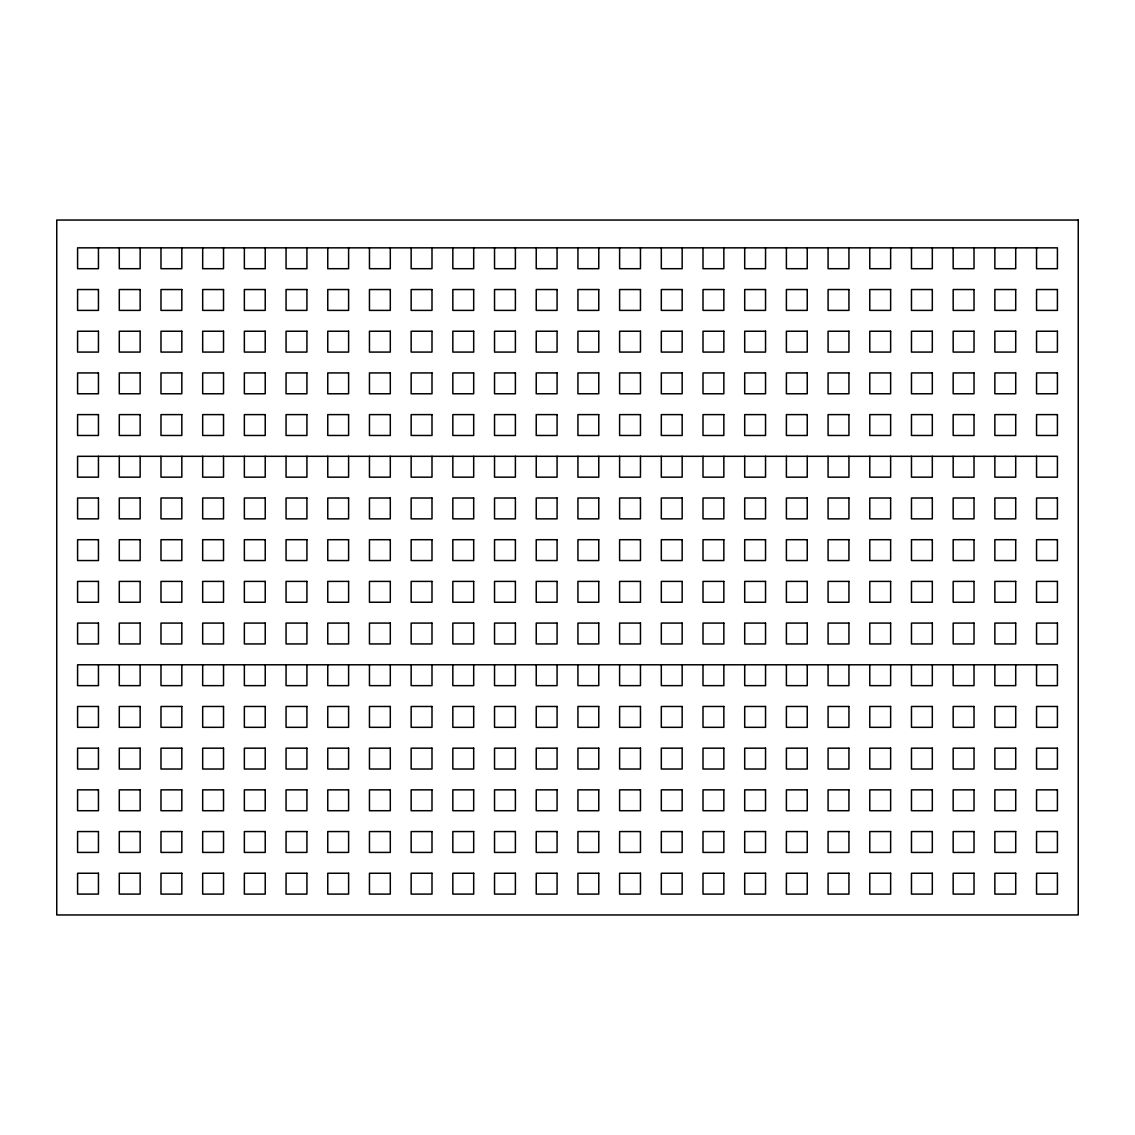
<?xml version="1.0" encoding="UTF-8"?>
<svg xmlns="http://www.w3.org/2000/svg" width="1135" height="1135" viewBox="0 0 1135 1135"><rect width="100%" height="100%" fill="white"/><g stroke="black" fill="none" stroke-linecap="round" stroke-linejoin="round"><path stroke-width="1.5" d="M1036.553 247.841L1036.553 268.697L1057.409 268.697L1057.409 247.841L77.591 247.841L77.591 268.697L98.447 268.697L98.447 247.841M1036.553 456.313L1036.553 477.168L1057.409 477.168L1057.409 456.313L77.591 456.313L77.591 477.168L98.447 477.168L98.447 456.313M1036.553 664.784L1036.553 685.639L1057.409 685.639L1057.409 664.784L77.591 664.784L77.591 685.639L98.447 685.639L98.447 664.784M1015.711 247.841L1015.711 268.697L994.856 268.697L994.856 247.841M1015.711 456.313L1015.711 477.168L994.856 477.168L994.856 456.313M1015.711 664.784L1015.711 685.639L994.856 685.639L994.856 664.784M974.014 247.841L974.014 268.697L953.173 268.697L953.173 247.841M974.014 456.313L974.014 477.168L953.173 477.168L953.173 456.313M974.014 664.784L974.014 685.639L953.173 685.639L953.173 664.784M932.317 247.841L932.317 268.697L911.476 268.697L911.476 247.841M932.317 456.313L932.317 477.168L911.476 477.168L911.476 456.313M932.317 664.784L932.317 685.639L911.476 685.639L911.476 664.784M890.635 247.841L890.635 268.697L869.779 268.697L869.779 247.841M890.635 456.313L890.635 477.168L869.779 477.168L869.779 456.313M890.635 664.784L890.635 685.639L869.779 685.639L869.779 664.784M848.937 247.841L848.937 268.697L828.082 268.697L828.082 247.841M848.937 456.313L848.937 477.168L828.082 477.168L828.082 456.313M848.937 664.784L848.937 685.639L828.082 685.639L828.082 664.784M807.24 247.841L807.24 268.697L786.399 268.697L786.399 247.841M807.24 456.313L807.24 477.168L786.399 477.168L786.399 456.313M807.24 664.784L807.24 685.639L786.399 685.639L786.399 664.784M765.543 247.841L765.543 268.697L744.702 268.697L744.702 247.841M765.543 456.313L765.543 477.168L744.702 477.168L744.702 456.313M765.543 664.784L765.543 685.639L744.702 685.639L744.702 664.784M723.846 247.841L723.846 268.697L703.005 268.697L703.005 247.841M723.846 456.313L723.846 477.168L703.005 477.168L703.005 456.313M723.846 664.784L723.846 685.639L703.005 685.639L703.005 664.784M682.163 247.841L682.163 268.697L661.308 268.697L661.308 247.841M682.163 456.313L682.163 477.168L661.308 477.168L661.308 456.313M682.163 664.784L682.163 685.639L661.308 685.639L661.308 664.784M640.466 247.841L640.466 268.697L619.611 268.697L619.611 247.841M640.466 456.313L640.466 477.168L619.611 477.168L619.611 456.313M640.466 664.784L640.466 685.639L619.611 685.639L619.611 664.784M598.769 247.841L598.769 268.697L577.928 268.697L577.928 247.841M598.769 456.313L598.769 477.168L577.928 477.168L577.928 456.313M598.769 664.784L598.769 685.639L577.928 685.639L577.928 664.784M557.072 247.841L557.072 268.697L536.231 268.697L536.231 247.841M557.072 456.313L557.072 477.168L536.231 477.168L536.231 456.313M557.072 664.784L557.072 685.639L536.231 685.639L536.231 664.784M515.389 247.841L515.389 268.697L494.534 268.697L494.534 247.841M515.389 456.313L515.389 477.168L494.534 477.168L494.534 456.313M515.389 664.784L515.389 685.639L494.534 685.639L494.534 664.784M473.692 247.841L473.692 268.697L452.837 268.697L452.837 247.841M473.692 456.313L473.692 477.168L452.837 477.168L452.837 456.313M473.692 664.784L473.692 685.639L452.837 685.639L452.837 664.784M431.995 247.841L431.995 268.697L411.154 268.697L411.154 247.841M431.995 456.313L431.995 477.168L411.154 477.168L411.154 456.313M431.995 664.784L431.995 685.639L411.154 685.639L411.154 664.784M390.298 247.841L390.298 268.697L369.457 268.697L369.457 247.841M390.298 456.313L390.298 477.168L369.457 477.168L369.457 456.313M390.298 664.784L390.298 685.639L369.457 685.639L369.457 664.784M348.601 247.841L348.601 268.697L327.76 268.697L327.76 247.841M348.601 456.313L348.601 477.168L327.76 477.168L327.76 456.313M348.601 664.784L348.601 685.639L327.76 685.639L327.76 664.784M306.918 247.841L306.918 268.697L286.063 268.697L286.063 247.841M306.918 456.313L306.918 477.168L286.063 477.168L286.063 456.313M306.918 664.784L306.918 685.639L286.063 685.639L286.063 664.784M265.221 247.841L265.221 268.697L244.365 268.697L244.365 247.841M265.221 456.313L265.221 477.168L244.365 477.168L244.365 456.313M265.221 664.784L265.221 685.639L244.365 685.639L244.365 664.784M223.524 247.841L223.524 268.697L202.683 268.697L202.683 247.841M223.524 456.313L223.524 477.168L202.683 477.168L202.683 456.313M223.524 664.784L223.524 685.639L202.683 685.639L202.683 664.784M181.827 247.841L181.827 268.697L160.986 268.697L160.986 247.841M181.827 456.313L181.827 477.168L160.986 477.168L160.986 456.313M181.827 664.784L181.827 685.639L160.986 685.639L160.986 664.784M140.144 247.841L140.144 268.697L119.288 268.697L119.288 247.841M140.144 456.313L140.144 477.168L119.288 477.168L119.288 456.313M140.144 664.784L140.144 685.639L119.288 685.639L119.288 664.784M1078.25 220.048L56.75 220.048L56.75 914.952L1078.25 914.952L1078.25 220.048M98.447 289.538L77.591 289.538L77.591 310.394L98.447 310.394L98.447 289.538M140.144 289.538L119.288 289.538L119.288 310.394L140.144 310.394L140.144 289.538M181.827 289.538L160.986 289.538L160.986 310.394L181.827 310.394L181.827 289.538M223.524 289.538L202.683 289.538L202.683 310.394L223.524 310.394L223.524 289.538M265.221 289.538L244.365 289.538L244.365 310.394L265.221 310.394L265.221 289.538M306.918 289.538L286.063 289.538L286.063 310.394L306.918 310.394L306.918 289.538M348.601 289.538L327.76 289.538L327.76 310.394L348.601 310.394L348.601 289.538M390.298 289.538L369.457 289.538L369.457 310.394L390.298 310.394L390.298 289.538M431.995 289.538L411.154 289.538L411.154 310.394L431.995 310.394L431.995 289.538M473.692 289.538L452.837 289.538L452.837 310.394L473.692 310.394L473.692 289.538M515.389 289.538L494.534 289.538L494.534 310.394L515.389 310.394L515.389 289.538M557.072 289.538L536.231 289.538L536.231 310.394L557.072 310.394L557.072 289.538M598.769 289.538L577.928 289.538L577.928 310.394L598.769 310.394L598.769 289.538M640.466 289.538L619.611 289.538L619.611 310.394L640.466 310.394L640.466 289.538M682.163 289.538L661.308 289.538L661.308 310.394L682.163 310.394L682.163 289.538M723.846 289.538L703.005 289.538L703.005 310.394L723.846 310.394L723.846 289.538M765.543 289.538L744.702 289.538L744.702 310.394L765.543 310.394L765.543 289.538M807.24 289.538L786.399 289.538L786.399 310.394L807.24 310.394L807.24 289.538M848.937 289.538L828.082 289.538L828.082 310.394L848.937 310.394L848.937 289.538M890.635 289.538L869.779 289.538L869.779 310.394L890.635 310.394L890.635 289.538M932.317 289.538L911.476 289.538L911.476 310.394L932.317 310.394L932.317 289.538M974.014 289.538L953.173 289.538L953.173 310.394L974.014 310.394L974.014 289.538M1015.711 289.538L994.856 289.538L994.856 310.394L1015.711 310.394L1015.711 289.538M1057.409 289.538L1036.553 289.538L1036.553 310.394L1057.409 310.394L1057.409 289.538M98.447 331.236L77.591 331.236L77.591 352.077L98.447 352.077L98.447 331.236M140.144 331.236L119.288 331.236L119.288 352.077L140.144 352.077L140.144 331.236M181.827 331.236L160.986 331.236L160.986 352.077L181.827 352.077L181.827 331.236M223.524 331.236L202.683 331.236L202.683 352.077L223.524 352.077L223.524 331.236M265.221 331.236L244.365 331.236L244.365 352.077L265.221 352.077L265.221 331.236M306.918 331.236L286.063 331.236L286.063 352.077L306.918 352.077L306.918 331.236M348.601 331.236L327.76 331.236L327.76 352.077L348.601 352.077L348.601 331.236M390.298 331.236L369.457 331.236L369.457 352.077L390.298 352.077L390.298 331.236M431.995 331.236L411.154 331.236L411.154 352.077L431.995 352.077L431.995 331.236M473.692 331.236L452.837 331.236L452.837 352.077L473.692 352.077L473.692 331.236M515.389 331.236L494.534 331.236L494.534 352.077L515.389 352.077L515.389 331.236M557.072 331.236L536.231 331.236L536.231 352.077L557.072 352.077L557.072 331.236M598.769 331.236L577.928 331.236L577.928 352.077L598.769 352.077L598.769 331.236M640.466 331.236L619.611 331.236L619.611 352.077L640.466 352.077L640.466 331.236M682.163 331.236L661.308 331.236L661.308 352.077L682.163 352.077L682.163 331.236M723.846 331.236L703.005 331.236L703.005 352.077L723.846 352.077L723.846 331.236M765.543 331.236L744.702 331.236L744.702 352.077L765.543 352.077L765.543 331.236M807.24 331.236L786.399 331.236L786.399 352.077L807.24 352.077L807.24 331.236M848.937 331.236L828.082 331.236L828.082 352.077L848.937 352.077L848.937 331.236M890.635 331.236L869.779 331.236L869.779 352.077L890.635 352.077L890.635 331.236M932.317 331.236L911.476 331.236L911.476 352.077L932.317 352.077L932.317 331.236M974.014 331.236L953.173 331.236L953.173 352.077L974.014 352.077L974.014 331.236M1015.711 331.236L994.856 331.236L994.856 352.077L1015.711 352.077L1015.711 331.236M1057.409 331.236L1036.553 331.236L1036.553 352.077L1057.409 352.077L1057.409 331.236M98.447 372.933L77.591 372.933L77.591 393.774L98.447 393.774L98.447 372.933M140.144 372.933L119.288 372.933L119.288 393.774L140.144 393.774L140.144 372.933M181.827 372.933L160.986 372.933L160.986 393.774L181.827 393.774L181.827 372.933M223.524 372.933L202.683 372.933L202.683 393.774L223.524 393.774L223.524 372.933M265.221 372.933L244.365 372.933L244.365 393.774L265.221 393.774L265.221 372.933M306.918 372.933L286.063 372.933L286.063 393.774L306.918 393.774L306.918 372.933M348.601 372.933L327.76 372.933L327.76 393.774L348.601 393.774L348.601 372.933M390.298 372.933L369.457 372.933L369.457 393.774L390.298 393.774L390.298 372.933M431.995 372.933L411.154 372.933L411.154 393.774L431.995 393.774L431.995 372.933M473.692 372.933L452.837 372.933L452.837 393.774L473.692 393.774L473.692 372.933M515.389 372.933L494.534 372.933L494.534 393.774L515.389 393.774L515.389 372.933M557.072 372.933L536.231 372.933L536.231 393.774L557.072 393.774L557.072 372.933M598.769 372.933L577.928 372.933L577.928 393.774L598.769 393.774L598.769 372.933M640.466 372.933L619.611 372.933L619.611 393.774L640.466 393.774L640.466 372.933M682.163 372.933L661.308 372.933L661.308 393.774L682.163 393.774L682.163 372.933M723.846 372.933L703.005 372.933L703.005 393.774L723.846 393.774L723.846 372.933M765.543 372.933L744.702 372.933L744.702 393.774L765.543 393.774L765.543 372.933M807.24 372.933L786.399 372.933L786.399 393.774L807.24 393.774L807.24 372.933M848.937 372.933L828.082 372.933L828.082 393.774L848.937 393.774L848.937 372.933M890.635 372.933L869.779 372.933L869.779 393.774L890.635 393.774L890.635 372.933M932.317 372.933L911.476 372.933L911.476 393.774L932.317 393.774L932.317 372.933M974.014 372.933L953.173 372.933L953.173 393.774L974.014 393.774L974.014 372.933M1015.711 372.933L994.856 372.933L994.856 393.774L1015.711 393.774L1015.711 372.933M1057.409 372.933L1036.553 372.933L1036.553 393.774L1057.409 393.774L1057.409 372.933M98.447 414.615L77.591 414.615L77.591 435.471L98.447 435.471L98.447 414.615M140.144 414.615L119.288 414.615L119.288 435.471L140.144 435.471L140.144 414.615M181.827 414.615L160.986 414.615L160.986 435.471L181.827 435.471L181.827 414.615M223.524 414.615L202.683 414.615L202.683 435.471L223.524 435.471L223.524 414.615M265.221 414.615L244.365 414.615L244.365 435.471L265.221 435.471L265.221 414.615M306.918 414.615L286.063 414.615L286.063 435.471L306.918 435.471L306.918 414.615M348.601 414.615L327.76 414.615L327.76 435.471L348.601 435.471L348.601 414.615M390.298 414.615L369.457 414.615L369.457 435.471L390.298 435.471L390.298 414.615M431.995 414.615L411.154 414.615L411.154 435.471L431.995 435.471L431.995 414.615M473.692 414.615L452.837 414.615L452.837 435.471L473.692 435.471L473.692 414.615M515.389 414.615L494.534 414.615L494.534 435.471L515.389 435.471L515.389 414.615M557.072 414.615L536.231 414.615L536.231 435.471L557.072 435.471L557.072 414.615M598.769 414.615L577.928 414.615L577.928 435.471L598.769 435.471L598.769 414.615M640.466 414.615L619.611 414.615L619.611 435.471L640.466 435.471L640.466 414.615M682.163 414.615L661.308 414.615L661.308 435.471L682.163 435.471L682.163 414.615M723.846 414.615L703.005 414.615L703.005 435.471L723.846 435.471L723.846 414.615M765.543 414.615L744.702 414.615L744.702 435.471L765.543 435.471L765.543 414.615M807.24 414.615L786.399 414.615L786.399 435.471L807.24 435.471L807.24 414.615M848.937 414.615L828.082 414.615L828.082 435.471L848.937 435.471L848.937 414.615M890.635 414.615L869.779 414.615L869.779 435.471L890.635 435.471L890.635 414.615M932.317 414.615L911.476 414.615L911.476 435.471L932.317 435.471L932.317 414.615M974.014 414.615L953.173 414.615L953.173 435.471L974.014 435.471L974.014 414.615M1015.711 414.615L994.856 414.615L994.856 435.471L1015.711 435.471L1015.711 414.615M1057.409 414.615L1036.553 414.615L1036.553 435.471L1057.409 435.471L1057.409 414.615M98.447 498.01L77.591 498.01L77.591 518.851L98.447 518.851L98.447 498.01M140.144 498.01L119.288 498.01L119.288 518.851L140.144 518.851L140.144 498.01M181.827 498.01L160.986 498.01L160.986 518.851L181.827 518.851L181.827 498.01M223.524 498.01L202.683 498.01L202.683 518.851L223.524 518.851L223.524 498.01M265.221 498.01L244.365 498.01L244.365 518.851L265.221 518.851L265.221 498.01M306.918 498.01L286.063 498.01L286.063 518.851L306.918 518.851L306.918 498.01M348.601 498.01L327.76 498.01L327.76 518.851L348.601 518.851L348.601 498.01M390.298 498.01L369.457 498.01L369.457 518.851L390.298 518.851L390.298 498.01M431.995 498.01L411.154 498.01L411.154 518.851L431.995 518.851L431.995 498.01M473.692 498.01L452.837 498.01L452.837 518.851L473.692 518.851L473.692 498.01M515.389 498.01L494.534 498.01L494.534 518.851L515.389 518.851L515.389 498.01M557.072 498.01L536.231 498.01L536.231 518.851L557.072 518.851L557.072 498.01M598.769 498.01L577.928 498.01L577.928 518.851L598.769 518.851L598.769 498.01M640.466 498.01L619.611 498.01L619.611 518.851L640.466 518.851L640.466 498.01M682.163 498.01L661.308 498.01L661.308 518.851L682.163 518.851L682.163 498.01M723.846 498.01L703.005 498.01L703.005 518.851L723.846 518.851L723.846 498.01M765.543 498.01L744.702 498.01L744.702 518.851L765.543 518.851L765.543 498.01M807.24 498.01L786.399 498.01L786.399 518.851L807.24 518.851L807.24 498.01M848.937 498.01L828.082 498.01L828.082 518.851L848.937 518.851L848.937 498.01M890.635 498.01L869.779 498.01L869.779 518.851L890.635 518.851L890.635 498.01M932.317 498.01L911.476 498.01L911.476 518.851L932.317 518.851L932.317 498.01M974.014 498.01L953.173 498.01L953.173 518.851L974.014 518.851L974.014 498.01M1015.711 498.01L994.856 498.01L994.856 518.851L1015.711 518.851L1015.711 498.01M1057.409 498.01L1036.553 498.01L1036.553 518.851L1057.409 518.851L1057.409 498.01M98.447 539.707L77.591 539.707L77.591 560.548L98.447 560.548L98.447 539.707M140.144 539.707L119.288 539.707L119.288 560.548L140.144 560.548L140.144 539.707M181.827 539.707L160.986 539.707L160.986 560.548L181.827 560.548L181.827 539.707M223.524 539.707L202.683 539.707L202.683 560.548L223.524 560.548L223.524 539.707M265.221 539.707L244.365 539.707L244.365 560.548L265.221 560.548L265.221 539.707M306.918 539.707L286.063 539.707L286.063 560.548L306.918 560.548L306.918 539.707M348.601 539.707L327.76 539.707L327.76 560.548L348.601 560.548L348.601 539.707M390.298 539.707L369.457 539.707L369.457 560.548L390.298 560.548L390.298 539.707M431.995 539.707L411.154 539.707L411.154 560.548L431.995 560.548L431.995 539.707M473.692 539.707L452.837 539.707L452.837 560.548L473.692 560.548L473.692 539.707M515.389 539.707L494.534 539.707L494.534 560.548L515.389 560.548L515.389 539.707M557.072 539.707L536.231 539.707L536.231 560.548L557.072 560.548L557.072 539.707M598.769 539.707L577.928 539.707L577.928 560.548L598.769 560.548L598.769 539.707M640.466 539.707L619.611 539.707L619.611 560.548L640.466 560.548L640.466 539.707M682.163 539.707L661.308 539.707L661.308 560.548L682.163 560.548L682.163 539.707M723.846 539.707L703.005 539.707L703.005 560.548L723.846 560.548L723.846 539.707M765.543 539.707L744.702 539.707L744.702 560.548L765.543 560.548L765.543 539.707M807.24 539.707L786.399 539.707L786.399 560.548L807.24 560.548L807.24 539.707M848.937 539.707L828.082 539.707L828.082 560.548L848.937 560.548L848.937 539.707M890.635 539.707L869.779 539.707L869.779 560.548L890.635 560.548L890.635 539.707M932.317 539.707L911.476 539.707L911.476 560.548L932.317 560.548L932.317 539.707M974.014 539.707L953.173 539.707L953.173 560.548L974.014 560.548L974.014 539.707M1015.711 539.707L994.856 539.707L994.856 560.548L1015.711 560.548L1015.711 539.707M1057.409 539.707L1036.553 539.707L1036.553 560.548L1057.409 560.548L1057.409 539.707M98.447 581.404L77.591 581.404L77.591 602.245L98.447 602.245L98.447 581.404M140.144 581.404L119.288 581.404L119.288 602.245L140.144 602.245L140.144 581.404M181.827 581.404L160.986 581.404L160.986 602.245L181.827 602.245L181.827 581.404M223.524 581.404L202.683 581.404L202.683 602.245L223.524 602.245L223.524 581.404M265.221 581.404L244.365 581.404L244.365 602.245L265.221 602.245L265.221 581.404M306.918 581.404L286.063 581.404L286.063 602.245L306.918 602.245L306.918 581.404M348.601 581.404L327.76 581.404L327.76 602.245L348.601 602.245L348.601 581.404M390.298 581.404L369.457 581.404L369.457 602.245L390.298 602.245L390.298 581.404M431.995 581.404L411.154 581.404L411.154 602.245L431.995 602.245L431.995 581.404M473.692 581.404L452.837 581.404L452.837 602.245L473.692 602.245L473.692 581.404M515.389 581.404L494.534 581.404L494.534 602.245L515.389 602.245L515.389 581.404M557.072 581.404L536.231 581.404L536.231 602.245L557.072 602.245L557.072 581.404M598.769 581.404L577.928 581.404L577.928 602.245L598.769 602.245L598.769 581.404M640.466 581.404L619.611 581.404L619.611 602.245L640.466 602.245L640.466 581.404M682.163 581.404L661.308 581.404L661.308 602.245L682.163 602.245L682.163 581.404M723.846 581.404L703.005 581.404L703.005 602.245L723.846 602.245L723.846 581.404M765.543 581.404L744.702 581.404L744.702 602.245L765.543 602.245L765.543 581.404M807.24 581.404L786.399 581.404L786.399 602.245L807.24 602.245L807.24 581.404M848.937 581.404L828.082 581.404L828.082 602.245L848.937 602.245L848.937 581.404M890.635 581.404L869.779 581.404L869.779 602.245L890.635 602.245L890.635 581.404M932.317 581.404L911.476 581.404L911.476 602.245L932.317 602.245L932.317 581.404M974.014 581.404L953.173 581.404L953.173 602.245L974.014 602.245L974.014 581.404M1015.711 581.404L994.856 581.404L994.856 602.245L1015.711 602.245L1015.711 581.404M1057.409 581.404L1036.553 581.404L1036.553 602.245L1057.409 602.245L1057.409 581.404M98.447 623.087L77.591 623.087L77.591 643.942L98.447 643.942L98.447 623.087M140.144 623.087L119.288 623.087L119.288 643.942L140.144 643.942L140.144 623.087M181.827 623.087L160.986 623.087L160.986 643.942L181.827 643.942L181.827 623.087M223.524 623.087L202.683 623.087L202.683 643.942L223.524 643.942L223.524 623.087M265.221 623.087L244.365 623.087L244.365 643.942L265.221 643.942L265.221 623.087M306.918 623.087L286.063 623.087L286.063 643.942L306.918 643.942L306.918 623.087M348.601 623.087L327.76 623.087L327.76 643.942L348.601 643.942L348.601 623.087M390.298 623.087L369.457 623.087L369.457 643.942L390.298 643.942L390.298 623.087M431.995 623.087L411.154 623.087L411.154 643.942L431.995 643.942L431.995 623.087M473.692 623.087L452.837 623.087L452.837 643.942L473.692 643.942L473.692 623.087M515.389 623.087L494.534 623.087L494.534 643.942L515.389 643.942L515.389 623.087M557.072 623.087L536.231 623.087L536.231 643.942L557.072 643.942L557.072 623.087M598.769 623.087L577.928 623.087L577.928 643.942L598.769 643.942L598.769 623.087M640.466 623.087L619.611 623.087L619.611 643.942L640.466 643.942L640.466 623.087M682.163 623.087L661.308 623.087L661.308 643.942L682.163 643.942L682.163 623.087M723.846 623.087L703.005 623.087L703.005 643.942L723.846 643.942L723.846 623.087M765.543 623.087L744.702 623.087L744.702 643.942L765.543 643.942L765.543 623.087M807.24 623.087L786.399 623.087L786.399 643.942L807.24 643.942L807.24 623.087M848.937 623.087L828.082 623.087L828.082 643.942L848.937 643.942L848.937 623.087M890.635 623.087L869.779 623.087L869.779 643.942L890.635 643.942L890.635 623.087M932.317 623.087L911.476 623.087L911.476 643.942L932.317 643.942L932.317 623.087M974.014 623.087L953.173 623.087L953.173 643.942L974.014 643.942L974.014 623.087M1015.711 623.087L994.856 623.087L994.856 643.942L1015.711 643.942L1015.711 623.087M1057.409 623.087L1036.553 623.087L1036.553 643.942L1057.409 643.942L1057.409 623.087M98.447 706.481L77.591 706.481L77.591 727.322L98.447 727.322L98.447 706.481M140.144 706.481L119.288 706.481L119.288 727.322L140.144 727.322L140.144 706.481M181.827 706.481L160.986 706.481L160.986 727.322L181.827 727.322L181.827 706.481M223.524 706.481L202.683 706.481L202.683 727.322L223.524 727.322L223.524 706.481M265.221 706.481L244.365 706.481L244.365 727.322L265.221 727.322L265.221 706.481M306.918 706.481L286.063 706.481L286.063 727.322L306.918 727.322L306.918 706.481M348.601 706.481L327.76 706.481L327.76 727.322L348.601 727.322L348.601 706.481M390.298 706.481L369.457 706.481L369.457 727.322L390.298 727.322L390.298 706.481M431.995 706.481L411.154 706.481L411.154 727.322L431.995 727.322L431.995 706.481M473.692 706.481L452.837 706.481L452.837 727.322L473.692 727.322L473.692 706.481M515.389 706.481L494.534 706.481L494.534 727.322L515.389 727.322L515.389 706.481M557.072 706.481L536.231 706.481L536.231 727.322L557.072 727.322L557.072 706.481M598.769 706.481L577.928 706.481L577.928 727.322L598.769 727.322L598.769 706.481M640.466 706.481L619.611 706.481L619.611 727.322L640.466 727.322L640.466 706.481M682.163 706.481L661.308 706.481L661.308 727.322L682.163 727.322L682.163 706.481M723.846 706.481L703.005 706.481L703.005 727.322L723.846 727.322L723.846 706.481M765.543 706.481L744.702 706.481L744.702 727.322L765.543 727.322L765.543 706.481M807.24 706.481L786.399 706.481L786.399 727.322L807.24 727.322L807.24 706.481M848.937 706.481L828.082 706.481L828.082 727.322L848.937 727.322L848.937 706.481M890.635 706.481L869.779 706.481L869.779 727.322L890.635 727.322L890.635 706.481M932.317 706.481L911.476 706.481L911.476 727.322L932.317 727.322L932.317 706.481M974.014 706.481L953.173 706.481L953.173 727.322L974.014 727.322L974.014 706.481M1015.711 706.481L994.856 706.481L994.856 727.322L1015.711 727.322L1015.711 706.481M1057.409 706.481L1036.553 706.481L1036.553 727.322L1057.409 727.322L1057.409 706.481M98.447 748.178L77.591 748.178L77.591 769.019L98.447 769.019L98.447 748.178M140.144 748.178L119.288 748.178L119.288 769.019L140.144 769.019L140.144 748.178M181.827 748.178L160.986 748.178L160.986 769.019L181.827 769.019L181.827 748.178M223.524 748.178L202.683 748.178L202.683 769.019L223.524 769.019L223.524 748.178M265.221 748.178L244.365 748.178L244.365 769.019L265.221 769.019L265.221 748.178M306.918 748.178L286.063 748.178L286.063 769.019L306.918 769.019L306.918 748.178M348.601 748.178L327.76 748.178L327.76 769.019L348.601 769.019L348.601 748.178M390.298 748.178L369.457 748.178L369.457 769.019L390.298 769.019L390.298 748.178M431.995 748.178L411.154 748.178L411.154 769.019L431.995 769.019L431.995 748.178M473.692 748.178L452.837 748.178L452.837 769.019L473.692 769.019L473.692 748.178M515.389 748.178L494.534 748.178L494.534 769.019L515.389 769.019L515.389 748.178M557.072 748.178L536.231 748.178L536.231 769.019L557.072 769.019L557.072 748.178M598.769 748.178L577.928 748.178L577.928 769.019L598.769 769.019L598.769 748.178M640.466 748.178L619.611 748.178L619.611 769.019L640.466 769.019L640.466 748.178M682.163 748.178L661.308 748.178L661.308 769.019L682.163 769.019L682.163 748.178M723.846 748.178L703.005 748.178L703.005 769.019L723.846 769.019L723.846 748.178M765.543 748.178L744.702 748.178L744.702 769.019L765.543 769.019L765.543 748.178M807.24 748.178L786.399 748.178L786.399 769.019L807.24 769.019L807.24 748.178M848.937 748.178L828.082 748.178L828.082 769.019L848.937 769.019L848.937 748.178M890.635 748.178L869.779 748.178L869.779 769.019L890.635 769.019L890.635 748.178M932.317 748.178L911.476 748.178L911.476 769.019L932.317 769.019L932.317 748.178M974.014 748.178L953.173 748.178L953.173 769.019L974.014 769.019L974.014 748.178M1015.711 748.178L994.856 748.178L994.856 769.019L1015.711 769.019L1015.711 748.178M1057.409 748.178L1036.553 748.178L1036.553 769.019L1057.409 769.019L1057.409 748.178M98.447 789.861L77.591 789.861L77.591 810.716L98.447 810.716L98.447 789.861M140.144 789.861L119.288 789.861L119.288 810.716L140.144 810.716L140.144 789.861M181.827 789.861L160.986 789.861L160.986 810.716L181.827 810.716L181.827 789.861M223.524 789.861L202.683 789.861L202.683 810.716L223.524 810.716L223.524 789.861M265.221 789.861L244.365 789.861L244.365 810.716L265.221 810.716L265.221 789.861M306.918 789.861L286.063 789.861L286.063 810.716L306.918 810.716L306.918 789.861M348.601 789.861L327.76 789.861L327.76 810.716L348.601 810.716L348.601 789.861M390.298 789.861L369.457 789.861L369.457 810.716L390.298 810.716L390.298 789.861M431.995 789.861L411.154 789.861L411.154 810.716L431.995 810.716L431.995 789.861M473.692 789.861L452.837 789.861L452.837 810.716L473.692 810.716L473.692 789.861M515.389 789.861L494.534 789.861L494.534 810.716L515.389 810.716L515.389 789.861M557.072 789.861L536.231 789.861L536.231 810.716L557.072 810.716L557.072 789.861M598.769 789.861L577.928 789.861L577.928 810.716L598.769 810.716L598.769 789.861M640.466 789.861L619.611 789.861L619.611 810.716L640.466 810.716L640.466 789.861M682.163 789.861L661.308 789.861L661.308 810.716L682.163 810.716L682.163 789.861M723.846 789.861L703.005 789.861L703.005 810.716L723.846 810.716L723.846 789.861M765.543 789.861L744.702 789.861L744.702 810.716L765.543 810.716L765.543 789.861M807.24 789.861L786.399 789.861L786.399 810.716L807.24 810.716L807.24 789.861M848.937 789.861L828.082 789.861L828.082 810.716L848.937 810.716L848.937 789.861M890.635 789.861L869.779 789.861L869.779 810.716L890.635 810.716L890.635 789.861M932.317 789.861L911.476 789.861L911.476 810.716L932.317 810.716L932.317 789.861M974.014 789.861L953.173 789.861L953.173 810.716L974.014 810.716L974.014 789.861M1015.711 789.861L994.856 789.861L994.856 810.716L1015.711 810.716L1015.711 789.861M1057.409 789.861L1036.553 789.861L1036.553 810.716L1057.409 810.716L1057.409 789.861M98.447 831.558L77.591 831.558L77.591 852.413L98.447 852.413L98.447 831.558M140.144 831.558L119.288 831.558L119.288 852.413L140.144 852.413L140.144 831.558M181.827 831.558L160.986 831.558L160.986 852.413L181.827 852.413L181.827 831.558M223.524 831.558L202.683 831.558L202.683 852.413L223.524 852.413L223.524 831.558M265.221 831.558L244.365 831.558L244.365 852.413L265.221 852.413L265.221 831.558M306.918 831.558L286.063 831.558L286.063 852.413L306.918 852.413L306.918 831.558M348.601 831.558L327.76 831.558L327.76 852.413L348.601 852.413L348.601 831.558M390.298 831.558L369.457 831.558L369.457 852.413L390.298 852.413L390.298 831.558M431.995 831.558L411.154 831.558L411.154 852.413L431.995 852.413L431.995 831.558M473.692 831.558L452.837 831.558L452.837 852.413L473.692 852.413L473.692 831.558M515.389 831.558L494.534 831.558L494.534 852.413L515.389 852.413L515.389 831.558M557.072 831.558L536.231 831.558L536.231 852.413L557.072 852.413L557.072 831.558M598.769 831.558L577.928 831.558L577.928 852.413L598.769 852.413L598.769 831.558M640.466 831.558L619.611 831.558L619.611 852.413L640.466 852.413L640.466 831.558M682.163 831.558L661.308 831.558L661.308 852.413L682.163 852.413L682.163 831.558M723.846 831.558L703.005 831.558L703.005 852.413L723.846 852.413L723.846 831.558M765.543 831.558L744.702 831.558L744.702 852.413L765.543 852.413L765.543 831.558M807.24 831.558L786.399 831.558L786.399 852.413L807.24 852.413L807.24 831.558M848.937 831.558L828.082 831.558L828.082 852.413L848.937 852.413L848.937 831.558M890.635 831.558L869.779 831.558L869.779 852.413L890.635 852.413L890.635 831.558M932.317 831.558L911.476 831.558L911.476 852.413L932.317 852.413L932.317 831.558M974.014 831.558L953.173 831.558L953.173 852.413L974.014 852.413L974.014 831.558M1015.711 831.558L994.856 831.558L994.856 852.413L1015.711 852.413L1015.711 831.558M1057.409 831.558L1036.553 831.558L1036.553 852.413L1057.409 852.413L1057.409 831.558M98.447 873.255L77.591 873.255L77.591 894.096L98.447 894.096L98.447 873.255M140.144 873.255L119.288 873.255L119.288 894.096L140.144 894.096L140.144 873.255M181.827 873.255L160.986 873.255L160.986 894.096L181.827 894.096L181.827 873.255M223.524 873.255L202.683 873.255L202.683 894.096L223.524 894.096L223.524 873.255M265.221 873.255L244.365 873.255L244.365 894.096L265.221 894.096L265.221 873.255M306.918 873.255L286.063 873.255L286.063 894.096L306.918 894.096L306.918 873.255M348.601 873.255L327.76 873.255L327.76 894.096L348.601 894.096L348.601 873.255M390.298 873.255L369.457 873.255L369.457 894.096L390.298 894.096L390.298 873.255M431.995 873.255L411.154 873.255L411.154 894.096L431.995 894.096L431.995 873.255M473.692 873.255L452.837 873.255L452.837 894.096L473.692 894.096L473.692 873.255M515.389 873.255L494.534 873.255L494.534 894.096L515.389 894.096L515.389 873.255M557.072 873.255L536.231 873.255L536.231 894.096L557.072 894.096L557.072 873.255M598.769 873.255L577.928 873.255L577.928 894.096L598.769 894.096L598.769 873.255M640.466 873.255L619.611 873.255L619.611 894.096L640.466 894.096L640.466 873.255M682.163 873.255L661.308 873.255L661.308 894.096L682.163 894.096L682.163 873.255M723.846 873.255L703.005 873.255L703.005 894.096L723.846 894.096L723.846 873.255M765.543 873.255L744.702 873.255L744.702 894.096L765.543 894.096L765.543 873.255M807.24 873.255L786.399 873.255L786.399 894.096L807.24 894.096L807.24 873.255M848.937 873.255L828.082 873.255L828.082 894.096L848.937 894.096L848.937 873.255M890.635 873.255L869.779 873.255L869.779 894.096L890.635 894.096L890.635 873.255M932.317 873.255L911.476 873.255L911.476 894.096L932.317 894.096L932.317 873.255M974.014 873.255L953.173 873.255L953.173 894.096L974.014 894.096L974.014 873.255M1015.711 873.255L994.856 873.255L994.856 894.096L1015.711 894.096L1015.711 873.255M1057.409 873.255L1036.553 873.255L1036.553 894.096L1057.409 894.096L1057.409 873.255"/></g></svg>
